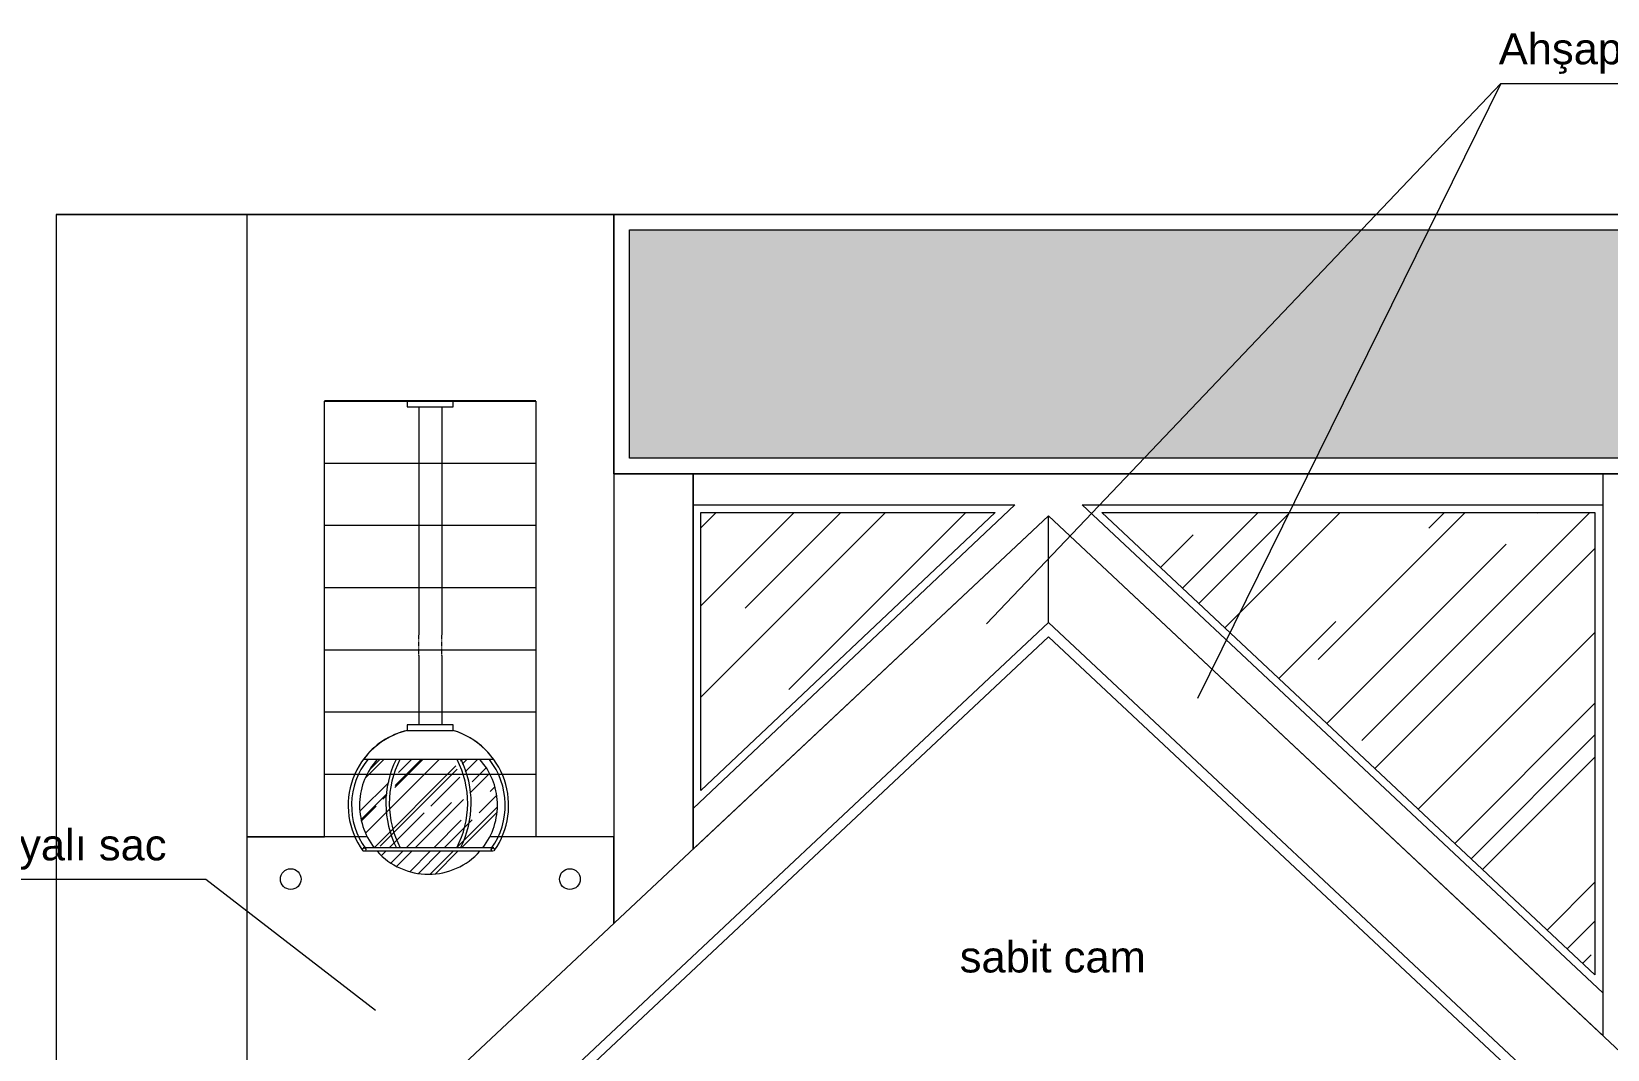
# Model space of a CAD drawing. Header units: millimetres. Extents: x 54215 to 67697, y 23496 to 56611.
# Drawn here: x 56104 to 56407.8, y 26925.6 to 27121.9 of the extents above; entities that cross this region are included whole.
import ezdxf

# ---------------------------------------------------------------- set-up
doc = ezdxf.new("R2010")
doc.units = ezdxf.units.MM
doc.linetypes.add('DASHED', pattern=[19.049999999999997, 12.7, -6.349999999999998])
for name, color, linetype, lineweight in [('no3_ahsap gorunus on ince', 32, 'Continuous', 13), ('no3_duvar kaplama', 8, 'Continuous', 0), ('no3_kutuprofil kesit', 74, 'Continuous', 18), ('no3_mobilya aydınlatma', 50, 'Continuous', 13), ('no3_yazı duvar', 152, 'Continuous', 0), ('tarama', 8, 'Continuous', 9)]:
    doc.layers.add(name, color=color, linetype=linetype, lineweight=lineweight)
doc.layers.add('no3_doğrama gorunus', color=7, linetype='Continuous', lineweight=0, true_color=0x004d4d)
doc.layers.add('no3_tefriş ön ince', color=7, linetype='Continuous', lineweight=18, true_color=0x8c1aff)
doc.styles.get("Standard").update_dxf_attribs({"font": 'arial.ttf'})

# ---------------------------------------------------------------- blocks, each defined once
blk = doc.blocks.new('dwerayd')
at = {"layer": 'tarama'}
h = blk.add_hatch(dxfattribs=at)
h.set_pattern_fill('AR-RROOF', color=256, scale=0.1668115312456921, angle=404.9999999999999, style=0)
h.set_pattern_definition([(44.99999999999999, (54840.5160514867, 23930.45766048379), (3.595224658881711, 9.58726575701789), [63.55519340460871, -8.47402578728116, 21.1850644682029, -4.23701289364058]), (44.99999999999999, (54843.00274854243, 23935.94037808859), (-6.980727879328648, 0.9886867811924716), [12.71103868092174, -1.398214254901389, 25.42207736184348, -3.177759670230435]), (44.99999999999999, (54839.46744429453, 23934.50228822504), (13.57197308727846, 17.58664062302969), [33.89610314912464, -5.931818051096813, 16.94805157456232, -4.23701289364058])])
edge = h.paths.add_edge_path()
edge.add_line((54844.45861613478, 23936.71309290551), (54840.5160514867, 23936.71309290551))
edge.add_arc((54850.5160514867, 23937.13012173362), 10.00869187473939, 182.388015463241, 221.8103148957822)
edge.add_line((54843.05601302078, 23930.45766048379), (54845.98941924214, 23930.45766048379))
edge.add_arc((54856.91748465818, 23936.4469527403), 12.4617107762558, 178.7762621113086, 208.725613729232, ccw=False)
edge = h.paths.add_edge_path()
edge.add_arc((54859.41410008277, 23936.82092678895), 13.98706264716156, 180.4417287440396, 207.0610371031949)
edge.add_line((54846.95830771834, 23930.45766048379), (54854.08191920704, 23930.45766048379))
edge.add_arc((54841.62612684262, 23936.82092678893), 13.98706264716859, 332.9389628968853, 359.5582712560203)
edge.add_line((54855.61277380853, 23936.71309290551), (54845.42745311685, 23936.71309290551))
edge = h.paths.add_edge_path()
edge.add_arc((54844.12274226722, 23936.4469527403), 12.46171077626939, -28.725613729274528, 1.2237378886230204, ccw=False)
edge.add_line((54855.05080768326, 23930.45766048379), (54857.97608995262, 23930.45766048379))
edge.add_arc((54850.5160514867, 23937.13012173362), 10.00869187474551, 318.1896851042302, 357.6119845367398)
edge.add_line((54860.51605148671, 23936.71309290551), (54856.58161079061, 23936.71309290551))
edge = h.paths.add_edge_path()
edge.add_line((54858.39479727278, 23943.30258298346), (54842.63730570061, 23943.30258298346))
edge.add_arc((54850.51605148671, 23937.13012173354), 10.00869187473969, 141.9237162940905, 182.3880154627816)
edge.add_line((54840.5160514867, 23936.71309290551), (54860.51605148671, 23936.71309290551))
edge.add_arc((54850.51605148671, 23937.13012173354), 10.00869187473969, 357.6119845372166, 398.0762837059352)
edge = h.paths.add_edge_path()
edge.add_line((54843.05601302087, 23943.80258298346), (54857.97608995254, 23943.80258298346))
edge.add_arc((54850.51605148671, 23937.13012173354), 10.00869187473969, 41.81031489649121, 138.1896851035088)
at = {"layer": 'no3_duvar kaplama', "linetype": 'DASHED', "ltscale": 0.01}
for p, q in [((54848.58729315668, 23915.37851598656), (54848.58729315668, 23912.37851598657)), ((54851.9235237816, 23915.37851598656), (54851.9235237816, 23912.37851598657))]:
    blk.add_line(p, q, dxfattribs=at)
at = {"layer": 'no3_mobilya aydınlatma'}
for p, q in [((54841.04294054693, 23943.30258298346), (54859.98916242646, 23943.30258298346)), ((54841.16608478571, 23943.80258298346), (54859.98916242646, 23943.80258298346)), ((54841.04294054693, 23930.45766048379), (54859.98916242646, 23930.45766048379)), ((54848.58729315668, 23915.37851598656), (54848.58729315668, 23925.42128272027)), ((54851.9235237816, 23915.37851598656), (54851.9235237816, 23925.42128272027)), ((54848.58729315668, 23879.2553403765), (54848.58729315668, 23912.37851598657)), ((54851.9235237816, 23879.2553403765), (54851.9235237816, 23912.37851598657))]:
    blk.add_line(p, q, dxfattribs=at)
for points in [[(54846.91917784422, 23925.42128272027), (54853.59163909405, 23925.42128272027), (54853.59163909405, 23926.2553403765), (54846.91917784422, 23926.2553403765)], [(54846.91917784422, 23878.42128272027), (54853.59163909405, 23878.42128272027), (54853.59163909405, 23879.2553403765), (54846.91917784422, 23879.2553403765)]]:
    blk.add_lwpolyline(points, close=True, dxfattribs=at)
for centre in [(54841.16608478571, 23943.55258298346), (54859.8660181877, 23943.55258298346)]:
    blk.add_circle(centre, 0.25, dxfattribs=at)
for centre, radius, start, end in [((54850.51605148671, 23937.13012173364), 10.00869187473878, 41.81031489584076, 138.1896851041592), ((54850.25540846913, 23937.13012173362), 11.37502986139899, 144.9925217570474, 252.9447199108465), ((54850.25540846913, 23937.13012173362), 10.87502986139899, 144.9925217570474, 217.8472144191585), ((54850.51605148671, 23937.13012173364), 10.00869187473878, 141.9237162946896, 182.3880154631574), ((54858.81024447524, 23936.82092678895), 14.48706264716368, 153.4223689682336, 206.0552633226041), ((54858.81024447524, 23936.82092678895), 13.98706264716368, 152.3930406968166, 207.0610371031176), ((54850.99265807741, 23937.14291512147), 11.19347962664543, 283.4258668113646, 36.03108897313011), ((54842.22185849818, 23936.82092678895), 13.98706264716368, 332.9389628970593, 27.60695930333998), ((54842.22185849818, 23936.82092678895), 14.48706264716368, 333.9447366774863, 26.57763103167675), ((54850.51605148671, 23937.13012173364), 10.00869187473878, 357.6119845368427, 38.0762837053104), ((54850.99265807741, 23937.14291512147), 10.69347962664543, 321.3052516722135, 36.03108897313011), ((54850.51605148671, 23937.13012173362), 10.00869187474153, 182.3880154631362, 221.81031489634), ((54850.51605148671, 23937.13012173362), 10.00869187474153, 318.1896851036599, 357.6119845368638), ((54850.25540846915, 23937.13012173364), 11.37502986140557, 221.2931630991494, 252.9447199107935), ((54851.12152316869, 23936.98667988691), 11.0119535220769, 282.9624385158057, 323.6367200026022)]:
    blk.add_arc(centre, radius, start, end, dxfattribs=at)

msp = doc.modelspace()

# ---------------------------------------------------------------- hatches: boundary and pattern name
at = {"layer": 'no3_duvar kaplama'}
h = msp.add_hatch(dxfattribs=at)
h.set_pattern_fill('AR-SAND', color=256, scale=0.1)
h.set_pattern_definition([(37.50000000000001, (40040.09348086011, 48876.81977761076), (-0.1600031295984046, 4.894132373293421), [0, -3.860799999999998, 0, -4.318000000000001, 0, -4.1275]), (7.499999999999999, (40040.09348086011, 48876.81977761076), (4.495232831380027, 7.168251005683542), [0, -2.0828, 0, -3.4798, 0, -1.333499999999999]), (327.5, (40036.96928086013, 48876.81977761076), (7.909923702414577, 0.0143718467854576), [0, -1.27, 0, -4.572, 0, -5.968999999999998]), (317.5, (40036.96928086013, 48876.81977761076), (7.635564524722973, 2.229293232572163), [0, -0.635, 0, -2.997199999999999, 0, -3.428999999999998])])
h.paths.add_polyline_path([(56219.28666783501, 27083.61824668068), (56219.28666783501, 27039.61824668068), (56869.78666783501, 27039.61824668068), (56869.78666783501, 27083.61824668068)])
h = msp.add_hatch(dxfattribs=at)
h.set_pattern_fill('AR-RROOF', color=256, angle=45)
h.set_pattern_definition([(45, (40040.09348086011, 48876.81977761076), (21.55261469056598, 57.47363917484257), [381, -50.8, 127, -25.4]), (45, (40055.00070602109, 48909.68751501387), (-41.84799352418225, 5.926969039905642), [76.2, -8.382, 152.4, -19.05]), (45, (40033.80730157537, 48901.06646913764), (81.36112045688655, 105.4282068613518), [203.2, -35.56, 101.6, -25.4])])
h.paths.add_polyline_path([(56405.43567304117, 26939.97129145984), (56405.43567304117, 27029.11824668068), (56310.36586546608, 27029.11824668068)])
h.paths.add_polyline_path([(56289.80708484424, 27029.11824668068), (56233.08666783501, 27029.11824668068), (56233.08666783501, 26975.55771343428)])

# ---------------------------------------------------------------- linework, layer by layer
msp.add_line((56201.28666783501, 27050.61824668068), (56160.53666783501, 27050.61824668068))
at = {"layer": 'no3_ahsap gorunus on ince'}
for p, q in [((56300.08647515518, 27028.47571473077), (56182.28666783501, 26918.01483954809)), ((56300.08647515518, 27028.47571473078), (56543.28666783501, 26800.42690260498)), ((56300.08647515518, 27007.91268296464), (56300.08647515518, 27028.47571473077)), ((56300.08647515518, 27007.91268296464), (56197.28666783499, 26911.51730725461)), ((56300.08647515518, 27007.91268296464), (56521.66320781448, 26800.42690260498))]:
    msp.add_line(p, q, dxfattribs=at)
at = {"layer": 'no3_doğrama gorunus'}
for p, q in [((56216.28666783501, 27036.61824668068), (56216.28666783501, 26949.89663835277)), ((56231.58666783501, 27036.61824668068), (56231.58666783501, 26964.24344781487)), ((56406.93567304117, 27036.61824668068), (56406.93567304117, 26928.28322562951))]:
    msp.add_line(p, q, dxfattribs=at)
msp.add_lwpolyline([(56406.93567304117, 27036.61824668068), (56406.93567304117, 26928.28322562951), (56300.08647515518, 27028.47571473077), (56231.58666783501, 26964.24344781488), (56231.58666783501, 27036.61824668068), (56406.93567304117, 27036.61824668068)], dxfattribs=at)
for points in [[(56293.59966595754, 27030.61824668068), (56231.58666783501, 26972.0948603104), (56231.58666783501, 27030.61824668068)], [(56406.93567304117, 27030.61824668068), (56406.93567304117, 26936.50843833597), (56306.57328435277, 27030.61824668068)], [(56289.80708484424, 27029.11824668068), (56233.08666783501, 26975.55771343428), (56233.08666783501, 27029.11824668068)], [(56405.43567304117, 27029.11824668068), (56405.43567304117, 26939.97129145984), (56310.36586546608, 27029.11824668068)], [(56199.286667835, 26910.65096961548), (56199.286667835, 26802.42690260498), (56516.60133502344, 26802.42690260498), (56300.08741936633, 27005.1718307826)]]:
    msp.add_lwpolyline(points, close=True, dxfattribs=at)
at = {"layer": 'no3_duvar kaplama'}
for p, q in [((56201.28666783501, 27038.61824668068), (56160.53666783501, 27038.61824668068)), ((56201.28666783501, 27026.61824668068), (56160.53666783501, 27026.61824668068)), ((56201.28666783501, 27014.61824668068), (56160.53666783501, 27014.61824668068)), ((56201.28666783501, 27002.61824668068), (56160.53666783501, 27002.61824668068)), ((56201.28666783501, 26990.61824668068), (56160.53666783501, 26990.61824668068)), ((56201.28666783501, 26978.61824668068), (56160.53666783501, 26978.61824668068))]:
    msp.add_line(p, q, dxfattribs=at)
for centre in [(56154.00154396472, 26958.45897200106), (56207.82179170528, 26958.45897200106)]:
    msp.add_circle(centre, 2, dxfattribs=at)
at = {"layer": 'no3_kutuprofil kesit'}
msp.add_line((56300.08647515518, 27007.91268296464), (56300.08647515518, 27028.47571473077), dxfattribs=at)
for points in [[(56216.28666783501, 27086.61824668068), (56872.78666783501, 27086.61824668068), (56872.78666783501, 27036.61824668068), (56216.28666783501, 27036.61824668068)], [(56219.28666783501, 27083.61824668068), (56869.78666783501, 27083.61824668068), (56869.78666783501, 27039.61824668068), (56219.28666783501, 27039.61824668068)]]:
    msp.add_lwpolyline(points, close=True, dxfattribs=at)
at = {"layer": 'no3_tefriş ön ince'}
for p, q in [((56980.28666783501, 27086.61824668068), (56108.78666783501, 27086.61824668068)), ((56108.78666783501, 27086.61824668068), (56980.28666783501, 27086.61824668068)), ((56108.78666783501, 27086.61824668068), (56108.78666783501, 26554.61824668068)), ((56145.53666783501, 27086.61824668068), (56145.53666783501, 26554.61824668068)), ((56216.28666783501, 27086.61824668068), (56216.28666783501, 26949.89663835277)), ((56216.28666783501, 27086.61824668068), (56216.28666783501, 27036.61824668068)), ((56216.28666783501, 27086.61824668068), (56216.28666783501, 26949.89663835277)), ((56216.28666783501, 27086.61824668068), (56216.28666783501, 27036.61824668068)), ((56160.53666783501, 26966.61824668068), (56160.53666783501, 27050.61824668068)), ((56160.53666783501, 27050.61824668068), (56201.28666783501, 27050.61824668068)), ((56201.28666783501, 27050.61824668068), (56201.28666783501, 26966.61824668068)), ((56216.28666783501, 27036.61824668068), (56872.78666783501, 27036.61824668068)), ((56216.28666783501, 27036.61824668068), (56872.78666783501, 27036.61824668068))]:
    msp.add_line(p, q, dxfattribs=at)
for points in [[(56145.536667835, 27086.61824668068), (56145.536667835, 26966.61824668068), (56160.53666783501, 26966.61824668068)], [(56216.28666783501, 27086.61824668068), (56216.28666783501, 26966.61824668068), (56201.28666783501, 26966.61824668068)], [(56168.74175548035, 26966.61824668068), (56145.536667835, 26966.61824668068), (56145.536667835, 26895.86824668068), (56182.28666783501, 26895.86824668068)], [(56216.28666783501, 26949.89663835277), (56216.28666783501, 26966.61824668068), (56192.38954913519, 26966.61824668068)]]:
    msp.add_lwpolyline(points, dxfattribs=at)
at = {"layer": 'no3_yazı duvar'}
msp.add_line((56387.2999659754, 27111.87482825344), (56328.82860470705, 26993.24976224308), dxfattribs=at)
for points in [[(56288.13438342075, 27007.68766565046), (56387.2999659754, 27111.87482825344), (56498.84154354836, 27111.87482825344)], [(56170.35269598981, 26933.14544771946), (56137.66210244182, 26958.39108656339), (56026.12052486886, 26958.39108656339)]]:
    msp.add_lwpolyline(points, dxfattribs=at)

# ---------------------------------------------------------------- block references
at = {"xscale": 1.327545738387448, "yscale": 1.327545738387448, "zscale": 1.327545738387448, "rotation": 180}
msp.add_blockref('dwerayd', (128997.1344848112, 58750.31465997612), dxfattribs=at)

# ---------------------------------------------------------------- texts
at = {"layer": 'no3_yazı duvar', "char_height": 6, "width": 108.0230325313969}
for s, insert, attachment_point in [('Ahşap görünümlü kutu profil doğrama', (56491.24526130418, 27121.56023638833), 3), ('perçinli ral 9002 boyalı sac', (56130.06582019765, 26968.07649469827), 3), ('sabit cam', (56282.97686087008, 26946.46184304271), 1)]:
    msp.add_mtext(s, dxfattribs=dict(at, insert=insert, attachment_point=attachment_point))

doc.saveas('drawing.dxf')
